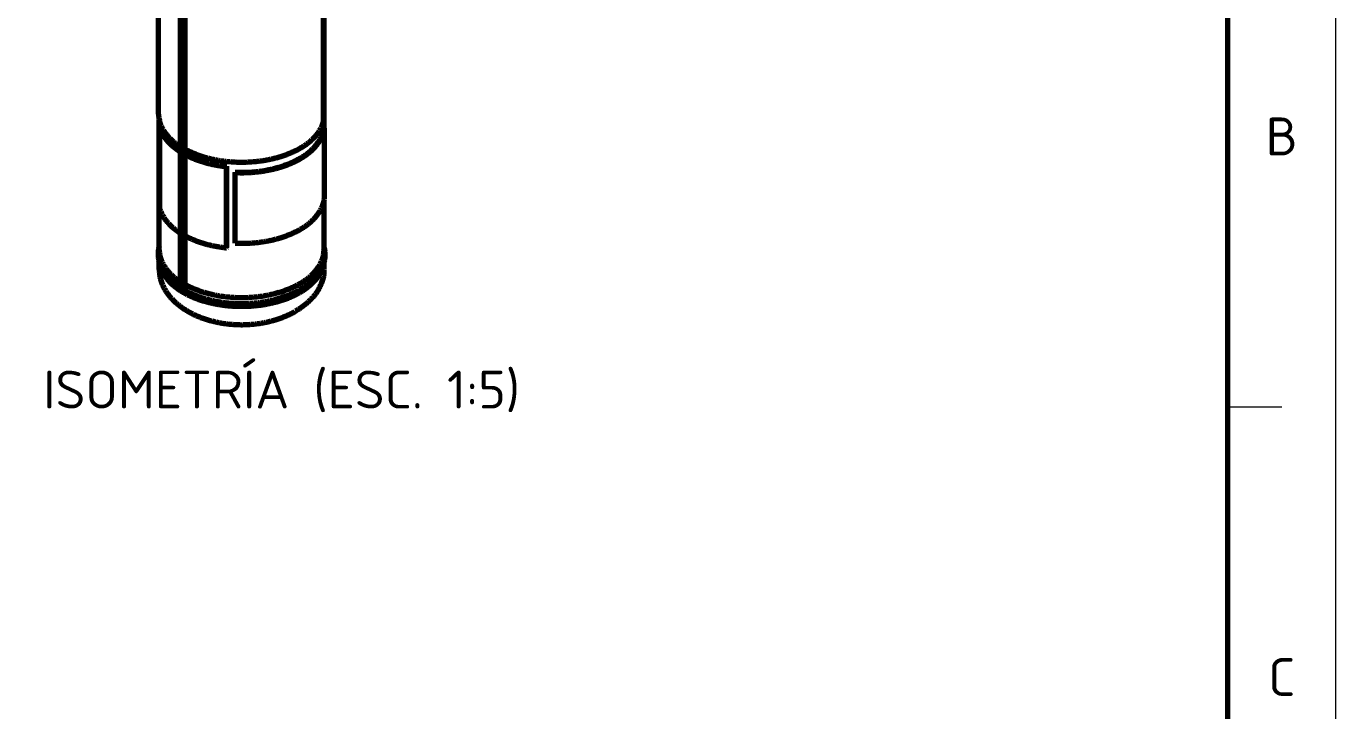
# Model space of a CAD drawing. Header units: millimetres. Extents: x 0 to 2208, y 0 to 420.
# Drawn here: x 298.9 to 420, y 170.4 to 233.7 of the extents above; entities that cross this region are included whole.
import ezdxf
from ezdxf.enums import TextEntityAlignment as Align

# ---------------------------------------------------------------- set-up
doc = ezdxf.new("R2010")
doc.units = ezdxf.units.MM
for name, color, linetype, lineweight in [('01-VISIBLE', 7, 'CONTINUOUS', 70), ('06-TEXTO', 7, 'CONTINUOUS', 25), ('07-RECUADRO', 7, 'CONTINUOUS', 70), ('08-FINA', 5, 'CONTINUOUS', 18)]:
    doc.layers.add(name, color=color, linetype=linetype, lineweight=lineweight)
doc.styles.add('ISO3098', font='isocpeur.ttf')

msp = doc.modelspace()

# ---------------------------------------------------------------- linework, layer by layer
at = {"layer": '01-VISIBLE'}
for p, q in [((313.161, 209.689), (313.161, 249.245)), ((313.585, 209.444), (313.585, 249)), ((326.42, 224.254), (326.42, 249.357)), ((311.12, 225.555), (311.12, 247.865)), ((326.385, 224.861), (326.385, 247.172)), ((311.18, 213), (311.18, 225.001)), ((311.305, 224.27), (311.246, 224.263)), ((311.246, 216.752), (311.246, 224.263)), ((326.4, 224.255), (326.459, 224.253)), ((326.459, 217.721), (326.459, 224.253)), ((317.423, 220.738), (317.412, 220.704)), ((317.412, 213.192), (317.412, 220.704)), ((317.423, 213.226), (317.423, 220.738)), ((318.216, 220.188), (318.211, 220.154)), ((318.211, 213.622), (318.211, 220.154)), ((326.42, 213), (326.42, 217.49)), ((317.423, 213.226), (317.412, 213.192)), ((311.18, 211.203), (311.18, 211.822)), ((326.42, 211.203), (326.42, 211.822)), ((313.161, 209.336), (313.161, 209.473)), ((313.161, 209.336), (313.585, 209.091)), ((313.585, 209.091), (313.585, 209.228)), ((313.585, 209.091), (313.687, 209.15)), ((313.687, 209.15), (313.687, 209.174))]:
    msp.add_line(p, q, dxfattribs=at)
for points in [[(311.12, 225.555), (311.122, 225.454), (311.128, 225.354), (311.137, 225.254), (311.151, 225.155), (311.168, 225.056), (311.19, 224.958), (311.214, 224.861), (311.243, 224.764), (311.274, 224.669), (311.309, 224.575), (311.348, 224.482), (311.389, 224.391), (311.433, 224.301), (311.48, 224.212), (311.53, 224.125), (311.582, 224.039), (311.637, 223.955), (311.694, 223.872), (311.753, 223.791), (311.814, 223.712), (311.878, 223.634), (311.943, 223.557), (312.01, 223.483), (312.078, 223.409), (312.149, 223.338), (312.22, 223.267), (312.293, 223.199), (312.368, 223.131), (312.444, 223.066), (312.521, 223.001), (312.599, 222.938), (312.678, 222.877), (312.759, 222.817), (312.84, 222.758), (312.922, 222.7), (313.005, 222.644), (313.09, 222.589), (313.174, 222.536), (313.26, 222.484), (313.346, 222.432), (313.434, 222.383), (313.521, 222.334), (313.61, 222.286), (313.699, 222.24), (313.788, 222.195), (313.878, 222.151), (313.969, 222.108), (314.06, 222.066), (314.152, 222.025), (314.244, 221.985), (314.337, 221.946), (314.43, 221.908), (314.523, 221.872), (314.617, 221.836), (314.711, 221.801), (314.806, 221.767), (314.901, 221.735), (314.996, 221.703), (315.091, 221.672), (315.187, 221.642), (315.283, 221.613), (315.379, 221.585), (315.476, 221.557), (315.573, 221.531), (315.67, 221.505), (315.767, 221.481), (315.865, 221.457), (315.963, 221.434), (316.06, 221.412), (316.159, 221.391), (316.257, 221.371), (316.355, 221.351), (316.454, 221.333), (316.553, 221.315), (316.652, 221.298), (316.751, 221.281), (316.85, 221.266), (316.949, 221.251), (317.049, 221.237), (317.148, 221.224), (317.248, 221.212), (317.347, 221.201), (317.447, 221.19), (317.547, 221.18), (317.647, 221.171), (317.747, 221.162), (317.847, 221.155), (317.947, 221.148), (318.047, 221.142), (318.148, 221.137), (318.248, 221.132), (318.348, 221.128), (318.449, 221.125), (318.549, 221.123), (318.649, 221.121), (318.75, 221.121), (318.85, 221.121), (318.95, 221.121), (319.051, 221.123), (319.151, 221.125), (319.251, 221.128), (319.352, 221.132), (319.452, 221.137), (319.552, 221.142), (319.652, 221.148), (319.753, 221.155), (319.853, 221.162), (319.953, 221.171), (320.053, 221.18), (320.153, 221.19), (320.252, 221.201), (320.352, 221.212), (320.452, 221.224), (320.551, 221.237), (320.651, 221.251), (320.75, 221.266), (320.849, 221.281), (320.948, 221.298), (321.047, 221.315), (321.146, 221.333), (321.244, 221.351), (321.343, 221.371), (321.441, 221.391), (321.539, 221.412), (321.637, 221.434), (321.735, 221.457), (321.833, 221.481), (321.93, 221.506), (322.027, 221.531), (322.124, 221.557), (322.22, 221.585), (322.317, 221.613), (322.413, 221.642), (322.509, 221.672), (322.604, 221.703), (322.699, 221.735), (322.794, 221.768), (322.889, 221.801), (322.983, 221.836), (323.077, 221.872), (323.17, 221.909), (323.263, 221.946), (323.356, 221.985), (323.448, 222.025), (323.539, 222.066), (323.631, 222.108), (323.721, 222.151), (323.811, 222.195), (323.901, 222.24), (323.99, 222.287), (324.078, 222.334), (324.166, 222.383), (324.253, 222.433), (324.34, 222.484), (324.425, 222.536), (324.51, 222.59), (324.594, 222.645), (324.677, 222.701), (324.76, 222.758), (324.841, 222.817), (324.921, 222.877), (325.001, 222.939), (325.079, 223.002), (325.156, 223.066), (325.232, 223.132), (325.306, 223.199), (325.379, 223.268), (325.451, 223.338), (325.521, 223.41), (325.59, 223.483), (325.657, 223.558), (325.722, 223.634), (325.785, 223.712), (325.846, 223.792), (325.906, 223.873), (325.963, 223.955), (326.017, 224.039), (326.07, 224.125), (326.119, 224.212), (326.166, 224.301), (326.211, 224.391), (326.252, 224.483), (326.29, 224.575), (326.325, 224.67), (326.357, 224.765), (326.385, 224.861)], [(311.246, 224.263), (311.278, 224.168), (311.314, 224.073), (311.353, 223.98), (311.395, 223.888), (311.44, 223.797), (311.488, 223.708), (311.538, 223.621), (311.591, 223.535), (311.647, 223.45), (311.705, 223.367), (311.765, 223.286), (311.827, 223.206), (311.891, 223.128), (311.957, 223.051), (312.025, 222.976), (312.094, 222.903), (312.165, 222.831), (312.238, 222.761), (312.312, 222.692), (312.387, 222.624), (312.464, 222.559), (312.542, 222.494), (312.621, 222.431), (312.701, 222.37), (312.782, 222.309), (312.865, 222.251), (312.948, 222.193), (313.032, 222.137), (313.117, 222.082), (313.203, 222.029), (313.289, 221.976), (313.376, 221.925), (313.464, 221.875), (313.553, 221.827), (313.642, 221.779), (313.732, 221.733), (313.822, 221.688), (313.913, 221.644), (314.005, 221.601), (314.097, 221.559), (314.19, 221.518), (314.283, 221.479), (314.376, 221.44), (314.47, 221.403), (314.564, 221.366), (314.659, 221.33), (314.754, 221.296), (314.849, 221.262), (314.945, 221.23), (315.041, 221.198), (315.137, 221.167), (315.234, 221.138), (315.331, 221.109), (315.428, 221.081), (315.525, 221.054), (315.623, 221.028), (315.721, 221.003), (315.819, 220.978), (315.917, 220.955), (316.016, 220.932), (316.114, 220.911), (316.213, 220.89), (316.312, 220.87), (316.412, 220.85), (316.511, 220.832), (316.611, 220.815), (316.71, 220.798), (316.81, 220.782), (316.91, 220.767), (317.01, 220.753), (317.111, 220.739), (317.211, 220.727), (317.311, 220.715), (317.412, 220.704)], [(311.305, 224.27), (311.337, 224.175), (311.373, 224.081), (311.411, 223.988), (311.453, 223.897), (311.498, 223.807), (311.545, 223.719), (311.595, 223.632), (311.648, 223.547), (311.703, 223.463), (311.76, 223.38), (311.82, 223.3), (311.881, 223.221), (311.945, 223.143), (312.011, 223.067), (312.078, 222.993), (312.147, 222.92), (312.217, 222.849), (312.289, 222.779), (312.363, 222.71), (312.437, 222.644), (312.514, 222.578), (312.591, 222.514), (312.669, 222.452), (312.749, 222.391), (312.829, 222.331), (312.911, 222.273), (312.994, 222.216), (313.077, 222.16), (313.161, 222.105)], [(318.211, 220.154), (318.311, 220.15), (318.412, 220.146), (318.512, 220.144), (318.613, 220.142), (318.713, 220.141), (318.814, 220.141), (318.914, 220.141), (319.015, 220.143), (319.115, 220.145), (319.216, 220.147), (319.316, 220.151), (319.417, 220.155), (319.517, 220.16), (319.618, 220.166), (319.718, 220.173), (319.818, 220.18), (319.918, 220.188), (320.018, 220.197), (320.118, 220.207), (320.218, 220.217), (320.318, 220.228), (320.418, 220.24), (320.518, 220.253), (320.617, 220.267), (320.717, 220.281), (320.816, 220.296), (320.916, 220.312), (321.015, 220.329), (321.114, 220.347), (321.212, 220.365), (321.311, 220.385), (321.41, 220.405), (321.508, 220.426), (321.606, 220.447), (321.704, 220.47), (321.802, 220.494), (321.899, 220.518), (321.997, 220.543), (322.094, 220.569), (322.19, 220.596), (322.287, 220.624), (322.383, 220.653), (322.479, 220.683), (322.575, 220.714), (322.67, 220.745), (322.766, 220.778), (322.86, 220.811), (322.955, 220.846), (323.049, 220.881), (323.142, 220.918), (323.236, 220.955), (323.329, 220.994), (323.421, 221.033), (323.513, 221.074), (323.604, 221.116), (323.695, 221.158), (323.786, 221.202), (323.876, 221.247), (323.965, 221.293), (324.054, 221.341), (324.142, 221.389), (324.229, 221.439), (324.316, 221.49), (324.402, 221.542), (324.487, 221.595), (324.571, 221.65), (324.655, 221.706), (324.738, 221.763), (324.819, 221.821), (324.9, 221.881), (324.98, 221.943), (325.058, 222.005), (325.136, 222.069), (325.212, 222.135), (325.287, 222.202), (325.361, 222.27), (325.433, 222.34), (325.504, 222.412), (325.573, 222.485), (325.64, 222.559), (325.706, 222.635), (325.77, 222.713), (325.832, 222.792), (325.891, 222.873), (325.949, 222.955), (326.004, 223.039), (326.057, 223.125), (326.108, 223.212), (326.155, 223.3), (326.2, 223.39), (326.242, 223.481), (326.281, 223.574), (326.317, 223.668), (326.35, 223.763), (326.379, 223.859), (326.405, 223.956), (326.427, 224.054), (326.445, 224.153), (326.459, 224.253)], [(318.216, 220.188), (318.316, 220.184), (318.417, 220.181), (318.518, 220.178), (318.618, 220.177), (318.719, 220.176), (318.82, 220.175), (318.921, 220.176), (319.021, 220.177), (319.122, 220.179), (319.223, 220.182), (319.323, 220.186), (319.424, 220.19), (319.525, 220.195), (319.625, 220.201), (319.726, 220.208), (319.826, 220.216), (319.927, 220.224), (320.027, 220.233), (320.127, 220.243), (320.228, 220.253), (320.328, 220.265), (320.428, 220.277), (320.528, 220.29), (320.627, 220.304), (320.727, 220.319), (320.827, 220.334), (320.926, 220.35), (321.025, 220.367), (321.125, 220.385), (321.224, 220.404), (321.322, 220.424), (321.421, 220.444), (321.52, 220.465), (321.618, 220.487), (321.716, 220.51), (321.814, 220.534), (321.911, 220.559), (322.009, 220.585), (322.106, 220.611), (322.203, 220.639), (322.3, 220.667), (322.396, 220.696), (322.492, 220.727), (322.588, 220.758), (322.684, 220.79), (322.779, 220.823), (322.874, 220.857), (322.968, 220.892), (323.062, 220.928), (323.156, 220.965), (323.249, 221.003), (323.342, 221.042), (323.434, 221.083), (323.526, 221.124), (323.618, 221.166), (323.708, 221.21), (323.799, 221.255), (323.889, 221.3), (323.978, 221.347), (324.066, 221.395), (324.154, 221.445), (324.241, 221.495), (324.328, 221.547), (324.413, 221.6), (324.498, 221.654), (324.582, 221.71), (324.665, 221.767), (324.748, 221.825), (324.829, 221.885), (324.909, 221.946), (324.988, 222.008), (325.066, 222.072), (325.143, 222.137), (325.218, 222.204), (325.292, 222.272), (325.365, 222.342), (325.436, 222.413), (325.506, 222.486), (325.574, 222.56), (325.64, 222.636), (325.704, 222.714), (325.767, 222.793), (325.827, 222.874), (325.885, 222.956), (325.941, 223.04), (325.994, 223.125), (326.045, 223.212), (326.093, 223.301), (326.139, 223.391), (326.181, 223.482), (326.22, 223.575), (326.256, 223.669), (326.289, 223.764), (326.319, 223.861), (326.344, 223.958), (326.367, 224.056), (326.385, 224.155), (326.4, 224.255)], [(313.585, 221.857), (313.674, 221.809), (313.764, 221.763), (313.853, 221.718), (313.944, 221.674), (314.035, 221.632), (314.126, 221.59), (314.218, 221.549), (314.311, 221.51), (314.404, 221.471), (314.497, 221.434), (314.591, 221.397), (314.685, 221.362), (314.779, 221.328), (314.874, 221.294), (314.969, 221.262), (315.065, 221.23), (315.16, 221.2), (315.257, 221.17), (315.353, 221.141), (315.45, 221.113), (315.546, 221.086), (315.644, 221.06), (315.741, 221.035), (315.838, 221.011), (315.936, 220.988), (316.034, 220.965), (316.132, 220.944), (316.231, 220.923), (316.329, 220.903), (316.428, 220.884), (316.527, 220.866), (316.626, 220.848), (316.725, 220.832), (316.824, 220.816), (316.924, 220.801), (317.023, 220.787), (317.123, 220.773), (317.223, 220.761), (317.323, 220.749), (317.423, 220.738)], [(318.211, 213.622), (318.311, 213.618), (318.412, 213.615), (318.512, 213.612), (318.613, 213.61), (318.713, 213.609), (318.814, 213.609), (318.914, 213.609), (319.015, 213.611), (319.115, 213.613), (319.216, 213.615), (319.316, 213.619), (319.417, 213.623), (319.517, 213.628), (319.618, 213.634), (319.718, 213.641), (319.818, 213.648), (319.918, 213.656), (320.018, 213.665), (320.118, 213.675), (320.218, 213.685), (320.318, 213.696), (320.418, 213.708), (320.518, 213.721), (320.617, 213.735), (320.717, 213.749), (320.816, 213.764), (320.916, 213.78), (321.015, 213.797), (321.114, 213.815), (321.212, 213.833), (321.311, 213.853), (321.41, 213.873), (321.508, 213.894), (321.606, 213.915), (321.704, 213.938), (321.802, 213.962), (321.899, 213.986), (321.997, 214.011), (322.094, 214.037), (322.19, 214.064), (322.287, 214.092), (322.383, 214.121), (322.479, 214.151), (322.575, 214.182), (322.67, 214.213), (322.766, 214.246), (322.86, 214.279), (322.955, 214.314), (323.049, 214.349), (323.142, 214.386), (323.236, 214.423), (323.329, 214.462), (323.421, 214.501), (323.513, 214.542), (323.604, 214.584), (323.695, 214.627), (323.786, 214.67), (323.876, 214.715), (323.965, 214.762), (324.054, 214.809), (324.142, 214.857), (324.229, 214.907), (324.316, 214.958), (324.402, 215.01), (324.487, 215.063), (324.571, 215.118), (324.655, 215.174), (324.738, 215.231), (324.819, 215.289), (324.9, 215.349), (324.98, 215.411), (325.058, 215.473), (325.136, 215.537), (325.212, 215.603), (325.287, 215.67), (325.361, 215.738), (325.433, 215.808), (325.504, 215.88), (325.573, 215.953), (325.64, 216.027), (325.706, 216.103), (325.77, 216.181), (325.832, 216.26), (325.891, 216.341), (325.949, 216.423), (326.004, 216.507), (326.057, 216.593), (326.108, 216.68), (326.155, 216.768), (326.2, 216.858), (326.242, 216.949), (326.281, 217.042), (326.317, 217.136), (326.35, 217.231), (326.379, 217.327), (326.405, 217.424), (326.427, 217.522), (326.445, 217.621), (326.459, 217.721)], [(311.246, 216.752), (311.278, 216.656), (311.314, 216.561), (311.353, 216.468), (311.395, 216.376), (311.44, 216.286), (311.488, 216.196), (311.538, 216.109), (311.591, 216.023), (311.647, 215.938), (311.705, 215.855), (311.765, 215.774), (311.827, 215.694), (311.891, 215.616), (311.957, 215.54), (312.025, 215.465), (312.094, 215.391), (312.165, 215.319), (312.238, 215.249), (312.312, 215.18), (312.387, 215.113), (312.464, 215.047), (312.542, 214.982), (312.621, 214.919), (312.701, 214.858), (312.782, 214.798), (312.865, 214.739), (312.948, 214.681), (313.032, 214.625), (313.117, 214.57), (313.203, 214.517), (313.289, 214.465), (313.376, 214.413), (313.464, 214.364), (313.553, 214.315), (313.642, 214.268), (313.732, 214.221), (313.822, 214.176), (313.913, 214.132), (314.005, 214.089), (314.097, 214.047), (314.19, 214.007), (314.283, 213.967), (314.376, 213.928), (314.47, 213.891), (314.564, 213.854), (314.659, 213.819), (314.754, 213.784), (314.849, 213.751), (314.945, 213.718), (315.041, 213.686), (315.137, 213.656), (315.234, 213.626), (315.331, 213.597), (315.428, 213.569), (315.525, 213.542), (315.623, 213.516), (315.721, 213.491), (315.819, 213.467), (315.917, 213.443), (316.016, 213.421), (316.114, 213.399), (316.213, 213.378), (316.312, 213.358), (316.412, 213.339), (316.511, 213.32), (316.611, 213.303), (316.71, 213.286), (316.81, 213.27), (316.91, 213.255), (317.01, 213.241), (317.111, 213.228), (317.211, 213.215), (317.311, 213.203), (317.412, 213.192)], [(311.18, 213.361), (311.151, 213.253), (311.126, 213.144), (311.106, 213.035), (311.09, 212.925), (311.079, 212.814), (311.072, 212.703), (311.07, 212.591)], [(326.53, 212.591), (326.527, 212.703), (326.521, 212.814), (326.509, 212.925), (326.493, 213.035), (326.473, 213.144), (326.448, 213.253), (326.42, 213.361)], [(311.07, 212.591), (311.072, 212.491), (311.077, 212.391), (311.086, 212.29), (311.099, 212.191), (311.116, 212.092), (311.136, 211.993), (311.16, 211.895), (311.187, 211.798), (311.217, 211.702), (311.251, 211.608), (311.287, 211.514), (311.327, 211.422), (311.369, 211.33), (311.415, 211.241), (311.463, 211.152), (311.513, 211.065), (311.566, 210.98), (311.621, 210.896), (311.679, 210.813), (311.738, 210.732), (311.8, 210.653), (311.864, 210.575), (311.929, 210.499), (311.996, 210.424), (312.065, 210.35), (312.135, 210.278), (312.207, 210.208), (312.28, 210.139), (312.355, 210.071), (312.431, 210.005), (312.508, 209.941), (312.586, 209.878), (312.665, 209.816), (312.745, 209.755), (312.827, 209.696), (312.909, 209.638), (312.992, 209.582), (313.076, 209.527), (313.161, 209.473)], [(311.18, 213), (311.181, 212.906), (311.187, 212.812), (311.195, 212.718), (311.207, 212.625), (311.223, 212.532), (311.242, 212.44)], [(311.242, 212.44), (311.266, 212.341), (311.293, 212.243), (311.324, 212.146), (311.359, 212.051), (311.397, 211.956), (311.438, 211.863), (311.482, 211.772), (311.53, 211.682), (311.58, 211.593), (311.632, 211.506), (311.687, 211.421), (311.745, 211.337), (311.805, 211.255), (311.867, 211.174), (311.931, 211.095), (311.997, 211.018), (312.065, 210.942), (312.134, 210.868), (312.205, 210.795), (312.278, 210.724), (312.352, 210.655), (312.428, 210.587), (312.505, 210.52), (312.583, 210.455), (312.663, 210.392), (312.743, 210.33), (312.825, 210.269), (312.908, 210.21), (312.991, 210.152), (313.076, 210.096), (313.161, 210.04)], [(324.188, 209.889), (324.275, 209.94), (324.362, 209.993), (324.448, 210.047), (324.533, 210.102), (324.617, 210.158), (324.7, 210.216), (324.782, 210.275), (324.864, 210.336), (324.944, 210.398), (325.023, 210.461), (325.101, 210.526), (325.177, 210.592), (325.253, 210.66), (325.326, 210.729), (325.399, 210.8), (325.47, 210.873), (325.539, 210.947), (325.606, 211.022), (325.672, 211.099), (325.736, 211.178), (325.797, 211.259), (325.857, 211.341), (325.914, 211.424), (325.969, 211.509), (326.021, 211.596), (326.071, 211.684), (326.118, 211.774), (326.162, 211.865), (326.203, 211.958), (326.241, 212.052), (326.275, 212.147), (326.306, 212.244), (326.334, 212.341), (326.358, 212.44)], [(324.224, 209.344), (324.312, 209.396), (324.399, 209.448), (324.485, 209.502), (324.571, 209.558), (324.655, 209.614), (324.739, 209.672), (324.821, 209.731), (324.903, 209.792), (324.984, 209.854), (325.063, 209.918), (325.142, 209.982), (325.219, 210.049), (325.295, 210.117), (325.369, 210.186), (325.442, 210.257), (325.514, 210.329), (325.584, 210.403), (325.652, 210.478), (325.719, 210.555), (325.784, 210.633), (325.847, 210.714), (325.907, 210.795), (325.966, 210.878), (326.022, 210.963), (326.076, 211.049), (326.128, 211.137), (326.177, 211.226), (326.223, 211.317), (326.267, 211.409), (326.307, 211.502), (326.345, 211.597), (326.379, 211.692), (326.41, 211.789), (326.438, 211.887), (326.462, 211.986), (326.482, 212.086), (326.499, 212.186), (326.513, 212.287), (326.522, 212.388), (326.528, 212.49), (326.53, 212.591)], [(326.358, 212.44), (326.376, 212.532), (326.392, 212.625), (326.404, 212.718), (326.413, 212.812), (326.418, 212.906), (326.42, 213)], [(311.18, 211.203), (311.18, 211.103), (311.184, 211.003), (311.192, 210.902), (311.201, 210.802), (311.214, 210.703), (311.229, 210.603), (311.248, 210.505), (311.27, 210.407), (311.295, 210.309), (311.323, 210.213), (311.354, 210.117), (311.387, 210.022), (311.422, 209.928), (311.46, 209.835), (311.499, 209.743), (311.541, 209.651), (311.585, 209.561), (311.631, 209.471), (311.679, 209.383), (311.729, 209.296), (311.781, 209.21), (311.835, 209.126), (311.892, 209.042), (311.95, 208.96), (312.01, 208.88), (312.071, 208.8), (312.134, 208.722), (312.199, 208.645), (312.265, 208.57), (312.333, 208.496), (312.403, 208.423), (312.473, 208.351), (312.545, 208.281), (312.618, 208.212), (312.692, 208.144), (312.767, 208.078), (312.844, 208.012), (312.921, 207.948), (313, 207.885), (313.079, 207.824), (313.159, 207.763), (313.241, 207.704), (313.323, 207.646), (313.406, 207.59), (313.489, 207.534), (313.574, 207.48), (313.659, 207.426), (313.745, 207.374), (313.832, 207.324), (313.919, 207.274), (314.007, 207.225), (314.096, 207.178), (314.185, 207.132), (314.275, 207.086), (314.365, 207.042), (314.456, 206.999), (314.547, 206.957), (314.639, 206.917), (314.731, 206.877), (314.824, 206.838), (314.917, 206.8), (315.011, 206.764), (315.105, 206.728), (315.199, 206.694), (315.294, 206.66), (315.389, 206.628), (315.484, 206.596), (315.58, 206.566), (315.676, 206.536), (315.773, 206.508), (315.869, 206.48), (315.966, 206.454), (316.063, 206.428), (316.161, 206.403), (316.258, 206.38), (316.356, 206.357), (316.454, 206.335), (316.553, 206.314), (316.651, 206.294), (316.75, 206.275), (316.849, 206.257), (316.948, 206.24), (317.047, 206.224), (317.146, 206.209), (317.246, 206.194), (317.345, 206.181), (317.445, 206.168), (317.545, 206.157), (317.645, 206.146), (317.745, 206.136), (317.845, 206.127), (317.945, 206.119), (318.045, 206.112), (318.145, 206.106), (318.246, 206.1), (318.346, 206.096), (318.447, 206.092), (318.547, 206.09), (318.648, 206.088), (318.748, 206.087), (318.848, 206.087), (318.949, 206.088), (319.049, 206.089), (319.15, 206.092), (319.25, 206.096), (319.351, 206.1), (319.451, 206.105), (319.551, 206.112), (319.652, 206.119), (319.752, 206.127), (319.852, 206.136), (319.952, 206.146), (320.052, 206.156), (320.152, 206.168), (320.251, 206.18), (320.351, 206.194), (320.45, 206.208), (320.55, 206.223), (320.649, 206.24), (320.748, 206.257), (320.847, 206.275), (320.945, 206.294), (321.044, 206.314), (321.142, 206.334), (321.24, 206.356), (321.338, 206.379), (321.436, 206.403), (321.533, 206.427), (321.63, 206.453), (321.727, 206.479), (321.824, 206.507), (321.92, 206.535), (322.016, 206.565), (322.112, 206.595), (322.208, 206.627), (322.303, 206.659), (322.398, 206.693), (322.492, 206.727), (322.586, 206.763), (322.679, 206.799), (322.773, 206.837), (322.865, 206.876), (322.958, 206.915), (323.05, 206.956), (323.141, 206.998), (323.232, 207.041), (323.322, 207.085), (323.412, 207.13), (323.501, 207.177), (323.59, 207.224), (323.678, 207.272), (323.765, 207.322)], [(311.237, 211.645), (311.26, 211.547), (311.286, 211.45), (311.316, 211.354), (311.349, 211.26), (311.386, 211.166), (311.426, 211.074), (311.469, 210.983), (311.514, 210.894), (311.563, 210.806), (311.614, 210.719), (311.668, 210.634), (311.724, 210.551), (311.782, 210.469), (311.842, 210.389), (311.905, 210.31), (311.969, 210.233), (312.036, 210.157), (312.104, 210.083), (312.173, 210.011), (312.244, 209.94), (312.317, 209.871), (312.391, 209.803), (312.467, 209.737), (312.543, 209.672), (312.621, 209.608), (312.7, 209.546), (312.78, 209.486), (312.862, 209.426), (312.944, 209.368), (313.027, 209.312), (313.111, 209.256), (313.195, 209.202), (313.281, 209.15), (313.367, 209.098), (313.454, 209.048), (313.542, 208.999), (313.63, 208.951), (313.719, 208.904), (313.809, 208.859), (313.899, 208.814), (313.989, 208.771), (314.081, 208.729), (314.172, 208.688), (314.264, 208.648), (314.357, 208.609), (314.45, 208.571), (314.543, 208.534), (314.637, 208.498), (314.732, 208.463), (314.826, 208.429), (314.921, 208.396), (315.016, 208.364), (315.112, 208.333), (315.208, 208.303), (315.304, 208.274), (315.4, 208.246), (315.497, 208.219), (315.594, 208.192), (315.691, 208.167), (315.788, 208.142), (315.886, 208.118), (315.984, 208.095), (316.082, 208.073), (316.18, 208.052), (316.278, 208.032), (316.377, 208.012), (316.476, 207.993), (316.575, 207.976), (316.674, 207.959), (316.773, 207.942), (316.872, 207.927), (316.972, 207.912), (317.071, 207.899), (317.171, 207.886), (317.27, 207.873), (317.37, 207.862), (317.47, 207.851), (317.57, 207.841), (317.67, 207.832), (317.77, 207.824), (317.87, 207.817), (317.971, 207.81), (318.071, 207.804), (318.171, 207.799), (318.272, 207.794), (318.372, 207.791), (318.473, 207.788), (318.573, 207.786), (318.673, 207.784), (318.774, 207.784), (318.874, 207.784), (318.975, 207.785), (319.075, 207.787), (319.176, 207.789), (319.276, 207.792), (319.377, 207.796), (319.477, 207.801), (319.577, 207.807), (319.678, 207.813), (319.778, 207.82), (319.878, 207.828), (319.978, 207.837), (320.078, 207.846), (320.178, 207.856), (320.278, 207.867), (320.378, 207.879), (320.477, 207.892), (320.577, 207.905), (320.676, 207.919), (320.776, 207.934), (320.875, 207.95), (320.974, 207.967), (321.073, 207.984), (321.172, 208.002), (321.27, 208.022), (321.369, 208.041), (321.467, 208.062), (321.565, 208.084), (321.663, 208.106), (321.761, 208.13), (321.858, 208.154), (321.956, 208.179), (322.053, 208.205), (322.15, 208.232), (322.246, 208.26), (322.342, 208.288), (322.438, 208.318), (322.534, 208.348), (322.63, 208.38), (322.725, 208.412), (322.819, 208.446), (322.914, 208.48), (323.008, 208.516), (323.101, 208.552), (323.195, 208.589), (323.288, 208.628), (323.38, 208.667), (323.472, 208.708), (323.563, 208.749), (323.654, 208.792), (323.745, 208.836), (323.834, 208.881), (323.924, 208.927), (324.012, 208.974), (324.1, 209.023), (324.188, 209.072)], [(326.419, 211.141), (326.416, 211.039), (326.411, 210.938), (326.402, 210.837), (326.39, 210.737), (326.376, 210.636), (326.358, 210.537), (326.337, 210.438), (326.312, 210.339), (326.285, 210.242), (326.255, 210.145), (326.222, 210.049), (326.187, 209.954), (326.15, 209.86), (326.11, 209.766), (326.069, 209.674), (326.025, 209.582), (325.979, 209.492), (325.931, 209.403), (325.881, 209.315), (325.829, 209.228), (325.775, 209.142), (325.719, 209.058), (325.66, 208.975), (325.6, 208.893), (325.538, 208.813), (325.475, 208.734), (325.41, 208.657), (325.343, 208.58), (325.275, 208.505), (325.205, 208.432), (325.134, 208.359), (325.062, 208.288), (324.989, 208.219), (324.914, 208.15), (324.838, 208.083), (324.761, 208.017), (324.683, 207.952), (324.604, 207.889), (324.524, 207.827), (324.443, 207.766), (324.361, 207.706), (324.278, 207.648), (324.195, 207.59), (324.11, 207.534), (324.025, 207.479), (323.939, 207.426), (323.852, 207.373), (323.765, 207.322)], [(324.188, 209.072), (324.276, 209.124), (324.363, 209.177), (324.449, 209.231), (324.535, 209.287), (324.62, 209.343), (324.703, 209.402), (324.786, 209.461), (324.868, 209.522), (324.948, 209.585), (325.028, 209.649), (325.106, 209.714), (325.183, 209.781), (325.259, 209.849), (325.333, 209.919), (325.406, 209.991), (325.477, 210.064), (325.546, 210.138), (325.614, 210.215), (325.68, 210.292), (325.744, 210.372), (325.806, 210.453), (325.865, 210.536), (325.923, 210.62), (325.977, 210.706), (326.03, 210.794), (326.079, 210.883), (326.126, 210.974), (326.17, 211.066), (326.21, 211.159), (326.248, 211.254), (326.282, 211.35), (326.312, 211.448), (326.339, 211.546), (326.362, 211.645)], [(312.108, 210.305), (312.174, 210.229), (312.241, 210.155), (312.31, 210.082), (312.381, 210.011), (312.453, 209.941), (312.527, 209.873), (312.602, 209.806), (312.679, 209.741), (312.756, 209.678), (312.835, 209.615), (312.915, 209.555), (312.996, 209.495), (313.078, 209.437), (313.161, 209.381)], [(313.161, 209.689), (313.233, 209.651), (313.305, 209.611), (313.376, 209.571), (313.446, 209.529), (313.516, 209.487), (313.585, 209.444)], [(313.585, 209.792), (313.674, 209.745), (313.763, 209.699), (313.852, 209.654), (313.942, 209.61), (314.032, 209.568), (314.124, 209.526), (314.215, 209.486), (314.307, 209.446), (314.399, 209.408), (314.492, 209.371), (314.585, 209.334), (314.679, 209.299), (314.773, 209.265), (314.867, 209.231), (314.962, 209.199), (315.057, 209.168), (315.152, 209.137), (315.248, 209.108), (315.343, 209.079), (315.439, 209.051), (315.536, 209.024), (315.632, 208.998), (315.729, 208.973), (315.826, 208.949), (315.924, 208.926), (316.021, 208.903), (316.119, 208.882), (316.216, 208.861), (316.314, 208.841), (316.413, 208.822), (316.511, 208.803), (316.609, 208.786), (316.708, 208.769), (316.807, 208.753), (316.906, 208.738), (317.005, 208.724), (317.104, 208.711), (317.203, 208.698), (317.302, 208.686), (317.402, 208.675), (317.501, 208.665), (317.601, 208.655), (317.7, 208.646), (317.8, 208.638), (317.9, 208.631), (318, 208.625), (318.1, 208.619), (318.199, 208.614), (318.299, 208.61), (318.399, 208.606), (318.499, 208.604), (318.599, 208.602), (318.699, 208.601), (318.799, 208.6), (318.899, 208.601), (318.999, 208.602), (319.099, 208.604), (319.199, 208.606), (319.299, 208.61), (319.399, 208.614), (319.499, 208.619), (319.599, 208.625), (319.699, 208.631), (319.799, 208.638), (319.898, 208.646), (319.998, 208.655), (320.097, 208.665), (320.197, 208.675), (320.296, 208.686), (320.396, 208.698), (320.495, 208.711), (320.594, 208.724), (320.693, 208.738), (320.792, 208.753), (320.891, 208.769), (320.989, 208.786), (321.088, 208.803), (321.186, 208.822), (321.284, 208.841), (321.382, 208.861), (321.48, 208.881), (321.578, 208.903), (321.675, 208.926), (321.772, 208.949), (321.869, 208.973), (321.966, 208.998), (322.063, 209.024), (322.159, 209.051), (322.255, 209.079), (322.351, 209.107), (322.447, 209.137), (322.542, 209.167), (322.637, 209.199), (322.732, 209.231), (322.826, 209.265), (322.92, 209.299), (323.013, 209.334), (323.107, 209.37), (323.199, 209.408), (323.292, 209.446), (323.384, 209.485), (323.475, 209.526), (323.566, 209.567), (323.657, 209.61), (323.747, 209.654), (323.836, 209.698), (323.925, 209.744), (324.013, 209.791), (324.101, 209.839), (324.188, 209.889)], [(313.585, 209.444), (313.598, 209.467), (313.613, 209.488), (313.629, 209.508), (313.647, 209.526), (313.666, 209.543), (313.687, 209.558)], [(324.061, 209.146), (324.149, 209.198), (324.237, 209.251), (324.324, 209.306), (324.41, 209.362), (324.495, 209.42), (324.58, 209.479), (324.663, 209.539), (324.745, 209.601), (324.826, 209.664), (324.906, 209.729), (324.984, 209.795), (325.061, 209.863), (325.137, 209.933), (325.211, 210.004), (325.284, 210.077), (325.355, 210.151), (325.424, 210.228), (325.491, 210.305)], [(313.161, 209.473), (313.231, 209.43), (313.301, 209.388), (313.371, 209.347), (313.442, 209.306), (313.513, 209.267), (313.585, 209.228)], [(313.593, 209.223), (313.592, 209.224), (313.591, 209.225), (313.589, 209.225), (313.588, 209.226), (313.587, 209.227), (313.585, 209.228)], [(313.593, 209.223), (313.682, 209.176), (313.771, 209.131), (313.861, 209.086), (313.952, 209.043), (314.043, 209.001), (314.134, 208.96), (314.226, 208.92), (314.318, 208.881), (314.411, 208.843), (314.504, 208.806), (314.598, 208.77), (314.692, 208.735), (314.786, 208.701), (314.881, 208.667), (314.976, 208.635), (315.071, 208.604), (315.167, 208.574), (315.262, 208.545), (315.359, 208.516), (315.455, 208.489), (315.552, 208.462), (315.649, 208.436), (315.746, 208.411), (315.843, 208.387), (315.941, 208.364), (316.038, 208.342), (316.136, 208.32), (316.234, 208.3), (316.333, 208.28), (316.431, 208.261), (316.53, 208.243), (316.629, 208.226), (316.727, 208.209), (316.827, 208.194), (316.926, 208.179), (317.025, 208.165), (317.124, 208.151), (317.224, 208.139), (317.323, 208.127), (317.423, 208.116), (317.523, 208.106), (317.623, 208.097), (317.722, 208.088), (317.822, 208.08), (317.922, 208.073), (318.023, 208.067), (318.123, 208.061), (318.223, 208.057), (318.323, 208.053), (318.423, 208.049), (318.523, 208.047), (318.624, 208.045), (318.724, 208.044), (318.824, 208.044), (318.924, 208.045), (319.025, 208.046), (319.125, 208.048), (319.225, 208.051), (319.325, 208.054), (319.426, 208.059), (319.526, 208.064), (319.626, 208.07), (319.726, 208.077), (319.826, 208.084), (319.926, 208.092), (320.026, 208.101), (320.125, 208.111), (320.225, 208.121), (320.325, 208.133), (320.424, 208.145), (320.524, 208.158), (320.623, 208.171), (320.722, 208.186), (320.821, 208.201), (320.92, 208.217), (321.019, 208.234), (321.118, 208.252), (321.216, 208.27), (321.315, 208.29), (321.413, 208.31), (321.511, 208.331), (321.609, 208.353), (321.706, 208.375), (321.804, 208.399), (321.901, 208.423), (321.998, 208.449), (322.095, 208.475), (322.191, 208.502), (322.288, 208.53), (322.384, 208.559), (322.48, 208.589), (322.575, 208.619), (322.67, 208.651), (322.765, 208.684), (322.859, 208.717), (322.954, 208.752), (323.047, 208.787), (323.141, 208.824), (323.234, 208.861), (323.326, 208.9), (323.418, 208.939), (323.51, 208.98), (323.601, 209.021), (323.692, 209.064), (323.782, 209.108), (323.872, 209.153), (323.961, 209.199), (324.049, 209.246), (324.137, 209.295), (324.224, 209.344)], [(313.61, 209.105), (313.698, 209.057), (313.787, 209.009), (313.876, 208.963), (313.966, 208.918), (314.056, 208.874), (314.147, 208.831), (314.238, 208.79), (314.33, 208.749), (314.423, 208.71), (314.516, 208.671), (314.609, 208.634), (314.703, 208.598), (314.797, 208.562), (314.891, 208.528), (314.986, 208.495), (315.081, 208.463), (315.177, 208.431), (315.273, 208.401), (315.369, 208.372), (315.465, 208.343), (315.562, 208.316), (315.659, 208.289), (315.756, 208.264), (315.854, 208.239), (315.951, 208.215), (316.049, 208.192), (316.147, 208.17), (316.245, 208.149), (316.344, 208.129), (316.442, 208.109), (316.541, 208.09), (316.64, 208.073), (316.739, 208.056), (316.838, 208.04), (316.938, 208.024), (317.037, 208.01), (317.137, 207.996), (317.236, 207.984), (317.336, 207.972), (317.436, 207.961), (317.536, 207.95), (317.636, 207.941), (317.736, 207.932), (317.836, 207.924), (317.937, 207.917), (318.037, 207.91), (318.137, 207.905), (318.238, 207.9), (318.338, 207.896), (318.439, 207.893), (318.539, 207.89), (318.64, 207.889), (318.74, 207.888), (318.841, 207.888), (318.941, 207.889), (319.042, 207.89), (319.142, 207.892), (319.243, 207.895), (319.343, 207.899), (319.443, 207.904), (319.544, 207.909), (319.644, 207.916), (319.744, 207.923), (319.845, 207.93), (319.945, 207.939), (320.045, 207.948), (320.145, 207.959), (320.245, 207.97), (320.344, 207.981), (320.444, 207.994), (320.544, 208.007), (320.643, 208.022), (320.743, 208.037), (320.842, 208.053), (320.941, 208.07), (321.04, 208.087), (321.139, 208.106), (321.237, 208.125), (321.336, 208.145), (321.434, 208.166), (321.532, 208.188), (321.63, 208.211), (321.728, 208.234), (321.825, 208.259), (321.922, 208.284), (322.019, 208.311), (322.116, 208.338), (322.213, 208.366), (322.309, 208.396), (322.405, 208.426), (322.5, 208.457), (322.595, 208.489), (322.69, 208.522), (322.785, 208.556), (322.879, 208.591), (322.973, 208.627), (323.066, 208.664), (323.159, 208.702), (323.252, 208.742), (323.344, 208.782), (323.435, 208.824), (323.527, 208.866), (323.617, 208.91), (323.707, 208.955), (323.796, 209.001), (323.885, 209.048), (323.973, 209.096), (324.061, 209.146)]]:
    msp.add_lwpolyline(points, dxfattribs=at)
at = {"layer": '07-RECUADRO'}
msp.add_lwpolyline([(25, 10), (410, 10), (410, 287), (25, 287)], close=True, dxfattribs=at)
at = {"layer": '08-FINA'}
msp.add_line((410, 198.5), (415, 198.5), dxfattribs=at)
msp.add_lwpolyline([(0, 0), (420, 0), (420, 297), (0, 297)], close=True, dxfattribs=at)

# ---------------------------------------------------------------- texts
at = {"layer": '06-TEXTO', "style": 'ISO3098'}
for s, p in [('B', (415, 223.5)), ('ISOMETRÍA (ESC. 1:5)', (322.5, 200.087)), ('C', (415, 173.5))]:
    msp.add_text(s, height=3.5, dxfattribs=at).set_placement(p, align=Align.MIDDLE_CENTER)

doc.saveas('drawing.dxf')
